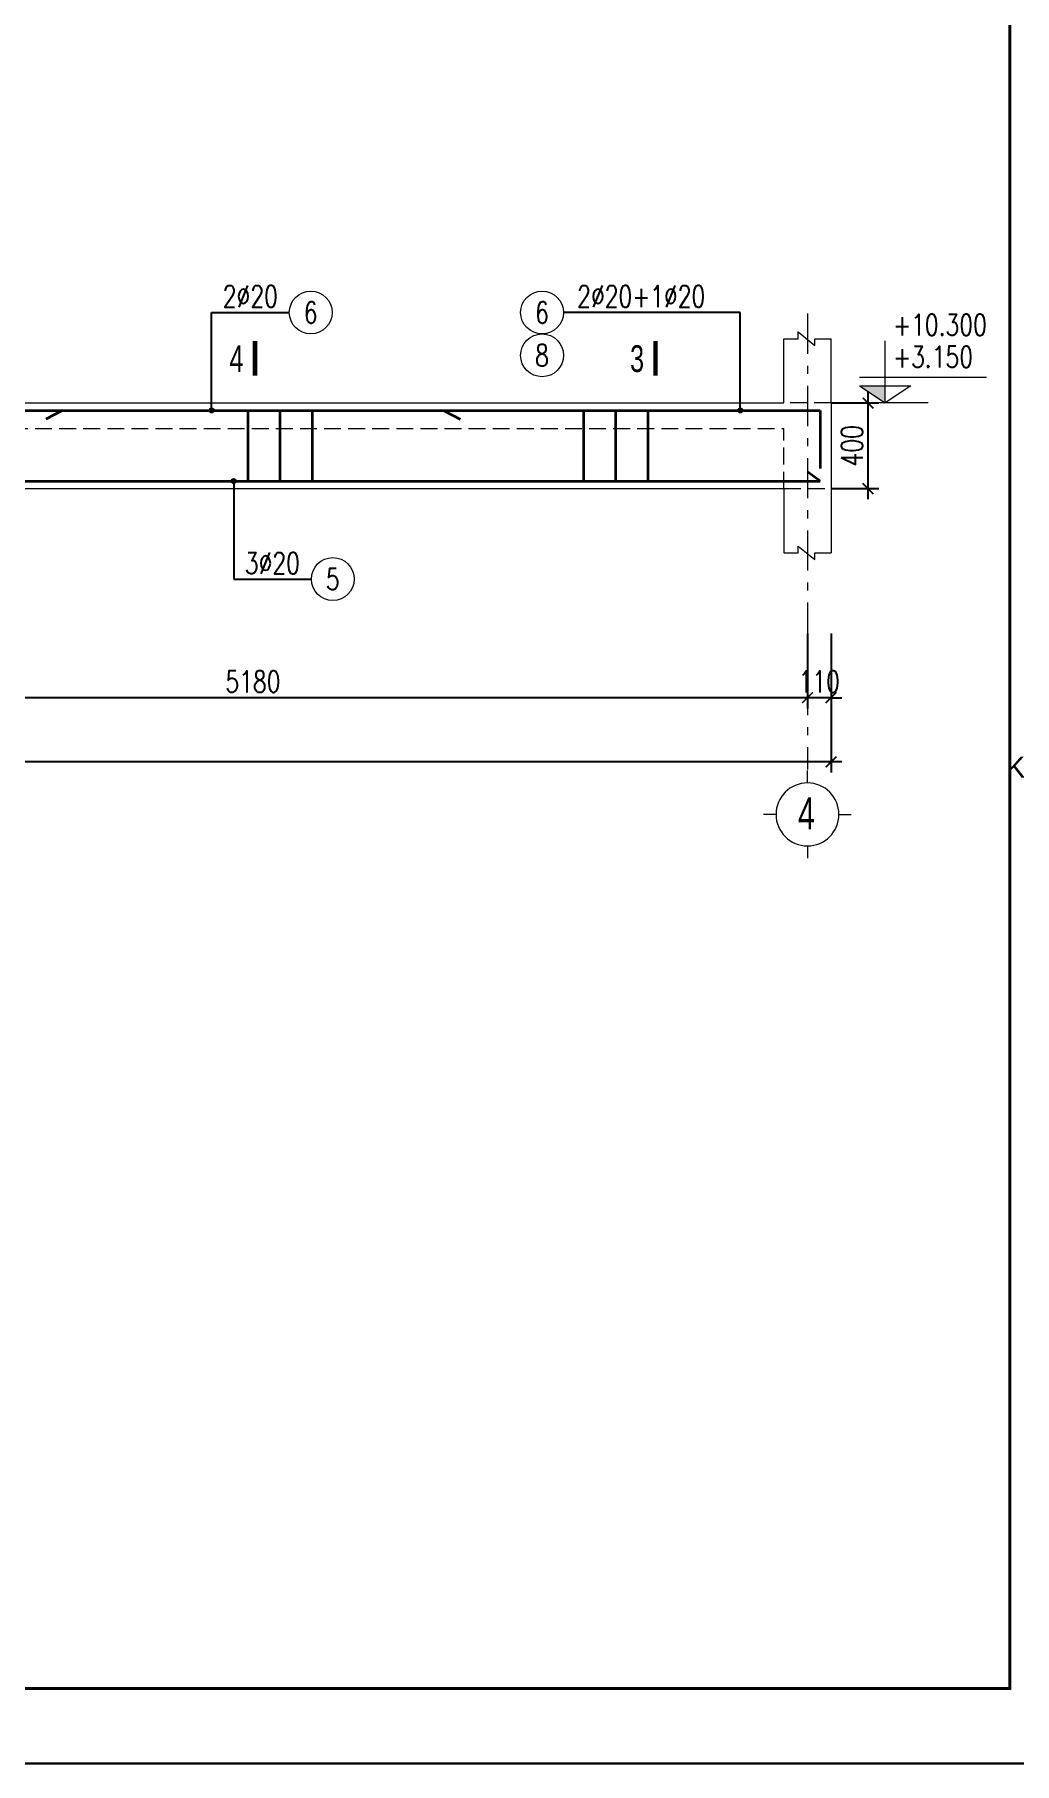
# Model space of a CAD drawing. Extents: x -2098986 to 943, y -1296280 to 73591.
# Drawn here: x -1766867 to -1757714, y -1214460 to -1198310 of the extents above; entities that cross this region are included whole.
import ezdxf
from ezdxf.enums import TextEntityAlignment as Align

# ---------------------------------------------------------------- set-up
doc = ezdxf.new("R2010")
doc.units = 0
doc.header["$LTSCALE"] = 150
doc.header["$PDMODE"] = 35
doc.linetypes.add('_An', pattern=[5, 3.5, -1.5])
doc.linetypes.add('_Tim', pattern=[9, 5, -1.5, 1, -1.5])
doc.layers.get('Defpoints').update_dxf_attribs({"lineweight": 18})
for name, color, linetype, lineweight in [('05.Text', 253, 'Continuous', 18), ('11.Khung bo', 32, 'Continuous', 50), ('12.Khung', 36, 'Continuous', 25), ('LS-DIM', 251, 'Continuous', 13), ('LS-TEXT', 60, 'Continuous', 20), ('LS-THAY', 7, 'Continuous', 20), ('LS-THEP', 3, 'Continuous', 35), ('LS-TRUC', 108, '_Tim', 9)]:
    doc.layers.add(name, color=color, linetype=linetype, lineweight=lineweight)
doc.layers.add('DIM', color=1, linetype='Continuous')
doc.layers.add('Tpl_Bound', color=1, linetype='Continuous', plot=False)
doc.styles.add('dim', font='vnsimli.shx', dxfattribs={"width": 0.75})
doc.styles.add('KCVN-LEADER', font='vnromadi.shx', dxfattribs={"width": 0.7, "height": 4})
doc.styles.add('VnAvantH', font='')
doc.styles.add('vnsimpli', font='vnsimli.shx', dxfattribs={"width": 0.75})
doc.styles.get('VnAvantH').set_extended_font_data('.VnAvantH')
doc.dimstyles.new('D50', dxfattribs={"dimtxt": 200, "dimasz": 100, "dimexe": 100, "dimexo": 0, "dimgap": 50, "dimtad": 1, "dimdec": 0, "dimlfac": 0.5, "dimzin": 0, "dimdsep": 46, "dimtxsty": 'vnsimpli', "dimblk1": 'ARCHTICK', "dimblk2": 'ARCHTICK', "dimsah": 1, "dimcen": 0, "dimdle": 100, "dimclrd": 256, "dimclre": 256, "dimclrt": 60, "dimadec": 0, "dimazin": 0, "dimtfac": 0.02, "dimtdec": 0, "dimtix": 1, "dimtmove": 2, "dimatfit": 3, "dimldrblk": 'ARCHTICK', "dimfxl": 100, "dimtolj": 1, "dimtzin": 0, "dimarcsym": 0})
doc.dimstyles.new('Ghi Chu', dxfattribs={"dimscale": 40, "dimtxt": 2.2, "dimasz": 1, "dimexe": 0.8, "dimexo": 0, "dimgap": 1, "dimtad": 1, "dimdec": 0, "dimzin": 0, "dimdsep": 46, "dimtxsty": 'dim', "dimblk1": 'ARCHTICK', "dimblk2": 'ARCHTICK', "dimsah": 1, "dimcen": -0.2, "dimdle": 0.8, "dimclrd": 256, "dimclre": 256, "dimclrt": 60, "dimadec": 0, "dimazin": 0, "dimtfac": 1, "dimtdec": 0, "dimtmove": 0, "dimatfit": 3, "dimldrblk": 'ARCHTICK', "dimfxl": 1, "dimtolj": 1, "dimtzin": 0, "dimarcsym": 0})

# ---------------------------------------------------------------- blocks, each defined once
blk = doc.blocks.new('_ArchTick')
at = {"layer": 'DIM', "color": 0, "const_width": 0.15}
blk.add_lwpolyline([(-0.5, -0.5), (0.5, 0.5)], dxfattribs=at)
blk = doc.blocks.new('*D1600')
at = {"layer": 'Defpoints', "color": 0, "transparency": 16777216}
for p in [(-1791227, -1203904), (-1759427, -1203904), (-1791227, -1205104)]:
    blk.add_point(p, dxfattribs=at)
at = {"layer": 'LS-DIM', "lineweight": -2, "transparency": 16777216}
for p, q in [((-1791227, -1203904), (-1791227, -1205204)), ((-1759427, -1203904), (-1759427, -1205204)), ((-1759327, -1205104), (-1791327, -1205104))]:
    blk.add_line(p, q, dxfattribs=at)
at = {"layer": 'LS-DIM', "lineweight": -2, "transparency": 16777216, "xscale": 100, "yscale": 100, "zscale": 100, "rotation": 180}
blk.add_blockref('_ArchTick', (-1791227, -1205104), dxfattribs=at)
at = {"layer": 'LS-DIM', "lineweight": -2, "transparency": 16777216, "xscale": 100, "yscale": 100, "zscale": 100}
blk.add_blockref('_ArchTick', (-1759427, -1205104), dxfattribs=at)
at = {"layer": 'LS-DIM', "color": 60, "transparency": 16777216, "insert": (-1775327, -1204954), "char_height": 200, "attachment_point": 5, "style": 'vnsimpli'}
blk.add_mtext('\\A1;15900', dxfattribs=at)
blk = doc.blocks.new('*D1604')
at = {"layer": 'Defpoints', "color": 0, "transparency": 16777216}
for p in [(-1770007, -1203904), (-1759647, -1203904), (-1770007, -1204504)]:
    blk.add_point(p, dxfattribs=at)
at = {"layer": 'LS-DIM', "lineweight": -2, "transparency": 16777216}
for p, q in [((-1770007, -1203904), (-1770007, -1204604)), ((-1759647, -1203904), (-1759647, -1204604)), ((-1759547, -1204504), (-1770107, -1204504))]:
    blk.add_line(p, q, dxfattribs=at)
at = {"layer": 'LS-DIM', "lineweight": -2, "transparency": 16777216, "xscale": 100, "yscale": 100, "zscale": 100, "rotation": 180}
blk.add_blockref('_ArchTick', (-1770007, -1204504), dxfattribs=at)
at = {"layer": 'LS-DIM', "lineweight": -2, "transparency": 16777216, "xscale": 100, "yscale": 100, "zscale": 100}
blk.add_blockref('_ArchTick', (-1759647, -1204504), dxfattribs=at)
at = {"layer": 'LS-DIM', "color": 60, "transparency": 16777216, "insert": (-1764827, -1204354), "char_height": 200, "attachment_point": 5, "style": 'vnsimpli'}
blk.add_mtext('\\A1;5180', dxfattribs=at)
blk = doc.blocks.new('*D1605')
at = {"layer": 'Defpoints', "color": 0, "transparency": 16777216}
for p in [(-1759647, -1203904), (-1759427, -1203904), (-1759647, -1204504)]:
    blk.add_point(p, dxfattribs=at)
at = {"layer": 'LS-DIM', "lineweight": -2, "transparency": 16777216}
for p, q in [((-1759647, -1203904), (-1759647, -1204604)), ((-1759427, -1203904), (-1759427, -1204604)), ((-1759647, -1204504), (-1759747, -1204504)), ((-1759427, -1204504), (-1759647, -1204504)), ((-1759427, -1204504), (-1759327, -1204504))]:
    blk.add_line(p, q, dxfattribs=at)
at = {"layer": 'LS-DIM', "lineweight": -2, "transparency": 16777216, "xscale": 100, "yscale": 100, "zscale": 100}
blk.add_blockref('_ArchTick', (-1759647, -1204504), dxfattribs=at)
at = {"layer": 'LS-DIM', "lineweight": -2, "transparency": 16777216, "xscale": 100, "yscale": 100, "zscale": 100, "rotation": 180}
blk.add_blockref('_ArchTick', (-1759427, -1204504), dxfattribs=at)
at = {"layer": 'LS-DIM', "color": 60, "transparency": 16777216, "insert": (-1759537, -1204354), "char_height": 200, "attachment_point": 5, "style": 'vnsimpli'}
blk.add_mtext('\\A1;110', dxfattribs=at)
blk = doc.blocks.new('A$C0F04115F')
at = {"layer": 'LS-THAY'}
for p, q in [((-380, 380), (-380, 530)), ((-760, 0), (-910, 0)), ((0, 0), (150, 0)), ((-380, -380), (-380, -530))]:
    blk.add_line(p, q, dxfattribs=at)
blk.add_circle((-380, 0), 380, dxfattribs=at)
blk = doc.blocks.new('COSCD')
at = {"layer": 'LS-DIM'}
blk.add_hatch(color=256, dxfattribs=at).paths.add_polyline_path([(3.6, 0), (3.6, 1.44), (1.44, 1.44)])
for p, q in [((3.6, 0), (3.6, 5.23)), ((1.44, 2.16), (12.12, 2.16)), ((7.2, 0), (0, 0)), ((1.44, 1.44), (5.76, 1.44)), ((1.44, 1.44), (3.6, 0)), ((5.76, 1.44), (3.6, 0))]:
    blk.add_line(p, q, dxfattribs=at)
blk = doc.blocks.new('*D1627')
at = {"layer": 'Defpoints', "color": 0, "transparency": 16777216}
for p in [(-1759427, -1201751), (-1759081, -1201751), (-1759427, -1202551)]:
    blk.add_point(p, dxfattribs=at)
at = {"layer": 'LS-DIM', "lineweight": -2, "transparency": 16777216}
for p, q in [((-1759081, -1202651), (-1759081, -1201651)), ((-1759427, -1201751), (-1758981, -1201751)), ((-1759427, -1202551), (-1758981, -1202551))]:
    blk.add_line(p, q, dxfattribs=at)
at = {"layer": 'LS-DIM', "lineweight": -2, "transparency": 16777216, "xscale": 100, "yscale": 100, "zscale": 100}
for p, rotation in [((-1759081, -1201751), 90), ((-1759081, -1202551), 270)]:
    blk.add_blockref('_ArchTick', p, dxfattribs=dict(at, rotation=rotation))
at = {"layer": 'LS-DIM', "color": 60, "transparency": 16777216, "insert": (-1759231, -1202151), "char_height": 200, "attachment_point": 5, "rotation": 90, "style": 'vnsimpli'}
blk.add_mtext('\\A1;400', dxfattribs=at)
blk = doc.blocks.new('100')
at = {"layer": '11.Khung bo', "const_width": 26.7}
blk.add_lwpolyline([(1860913, -945240), (1860913, -916940), (1896063, -916940), (1896063, -945240)], close=True, dxfattribs=at)
blk.add_lwpolyline([(1860913, -945240), (1860913, -916940), (1896063, -916940), (1896063, -945240)], close=True, dxfattribs=at)
blk.add_lwpolyline([(1860913, -945240), (1860913, -916940), (1896063, -916940), (1896063, -945240)], close=True, dxfattribs=at)
at = {"layer": '12.Khung'}
blk.add_lwpolyline([(1901579, -945940), (1901579, -916240), (1859580, -916240), (1859580, -945940)], close=True, dxfattribs=at)
blk.add_lwpolyline([(1901579, -945940), (1901579, -916240), (1859580, -916240), (1859580, -945940)], close=True, dxfattribs=at)
blk.add_lwpolyline([(1901579, -945940), (1901579, -916240), (1859580, -916240), (1859580, -945940)], close=True, dxfattribs=at)
at = {"layer": '05.Text', "style": 'VnAvantH'}
blk.add_text('KTS.lª thÕ trinh', height=198, dxfattribs=at).set_placement((1898428, -936733), align=Align.RIGHT)

msp = doc.modelspace()

# ---------------------------------------------------------------- linework, layer by layer
at = {"layer": 'LS-DIM', "linetype": '_An', "ltscale": 0.3}
for p in [(-1769786.9, -1201990.9), (-1759866.9, -1202550.9)]:
    msp.add_line(p, (-1759866.9, -1201990.9), dxfattribs=at)
at = {"layer": 'LS-DIM'}
for points in [[(-1759866.9, -1201150.9), (-1759734.7, -1201150.9), (-1759734.7, -1201087.9), (-1759577, -1201214.1), (-1759577, -1201150.9), (-1759426.9, -1201150.9)], [(-1759866.9, -1203151.3), (-1759734.7, -1203151.3), (-1759734.7, -1203088.4), (-1759577, -1203214.5), (-1759577, -1203151.3), (-1759426.9, -1203151.3)]]:
    msp.add_lwpolyline(points, dxfattribs=at)
at = {"layer": 'LS-DIM', "linetype": '_An', "ltscale": 0.3}
for points in [[(-1759426.9, -1201750.9), (-1759866.9, -1201750.9)], [(-1759866.9, -1202550.9), (-1759426.9, -1202550.9)]]:
    msp.add_lwpolyline(points, dxfattribs=at)
at = {"layer": 'LS-TEXT', "const_width": 42.9}
for points in [[(-1764808.7, -1201172.4), (-1764808.7, -1201494.9)], [(-1761066.2, -1201172.4), (-1761066.2, -1201494.9)]]:
    msp.add_lwpolyline(points, dxfattribs=at)
at = {"layer": 'LS-THAY'}
for p, q in [((-1759866.9, -1201750.9), (-1759866.9, -1201150.9)), ((-1759426.9, -1201750.9), (-1759426.9, -1201150.9)), ((-1769626.9, -1201750.9), (-1759866.9, -1201750.9)), ((-1759426.9, -1201750.9), (-1759426.9, -1202550.9)), ((-1769626.9, -1202550.9), (-1759866.9, -1202550.9)), ((-1759866.9, -1202550.9), (-1759866.9, -1203151.3)), ((-1759426.9, -1202550.9), (-1759426.9, -1203151.3))]:
    msp.add_line(p, q, dxfattribs=at)
for centre in [(-1764287, -1200906), (-1762126.3, -1200906), (-1762126.3, -1201306), (-1764081, -1203395.8)]:
    msp.add_circle(centre, 200, dxfattribs=at)
at = {"layer": 'LS-THEP'}
for p, q in [((-1773643.2, -1201820.9), (-1759529.9, -1201820.9)), ((-1766606.9, -1201820.9), (-1766761.9, -1201902)), ((-1764875, -1201820.9), (-1764875, -1202480.9)), ((-1764575, -1201820.9), (-1764575, -1202480.9)), ((-1764275, -1201820.9), (-1764275, -1202480.9)), ((-1763046.9, -1201820.9), (-1762891.9, -1201902)), ((-1761738.9, -1201820.9), (-1761738.9, -1202480.9)), ((-1761438.9, -1201820.9), (-1761438.9, -1202480.9)), ((-1761138.9, -1201820.9), (-1761138.9, -1202480.9)), ((-1759529.9, -1201820.9), (-1759529.9, -1202362.3)), ((-1772830.3, -1202480.9), (-1759529.9, -1202480.9)), ((-1759529.9, -1202480.9), (-1759646.9, -1202393.3))]:
    msp.add_line(p, q, dxfattribs=at)
at = {"layer": 'LS-TRUC', "ltscale": 0.5}
msp.add_line((-1759646.9, -1200916.2), (-1759646.9, -1205173.4), dxfattribs=at)
at = {"layer": 'Tpl_Bound', "color": 1}
msp.add_lwpolyline([(-1794240.1, -1214459.5), (-1794240.1, -1184759.5), (-1752240.1, -1184759.5), (-1752240.1, -1214459.5)], close=True, dxfattribs=at)

# ---------------------------------------------------------------- block references
at = {"layer": '05.Text', "xscale": 1.000009185772931, "yscale": 1.000009185772931, "zscale": 1.000009185772931}
msp.add_blockref('100', (-3653836.8, -268511), dxfattribs=at)
at = {"layer": 'LS-DIM', "xscale": 111.1111111112405, "yscale": 111.1111111112405, "zscale": 111.1111111112405}
msp.add_blockref('COSCD', (-1759320.4, -1201750.9), dxfattribs=at)
at = {"layer": 'LS-THAY', "xscale": -0.7730448003858328, "yscale": 0.7730447999201715, "zscale": 0.7730448000000003}
msp.add_blockref('A$C0F04115F', (-1759940.7, -1205594.3), dxfattribs=at)

# ---------------------------------------------------------------- texts
at = {"layer": 'LS-TEXT', "style": 'vnsimpli', "width": 0.75}
for s, p in [('2`20', (-1764851, -1200754.8)), ('2`20+1`20', (-1761199.7, -1200754.8))]:
    msp.add_text(s, height=200, dxfattribs=at).set_placement(p, align=Align.MIDDLE)
for s, p in [('+10.300', (-1758845.9, -1201120.9)), ('+3.150', (-1758845.9, -1201420.9))]:
    msp.add_text(s, height=200, dxfattribs=at).set_placement(p)
at = {"layer": 'LS-TEXT', "style": 'KCVN-LEADER', "width": 0.7}
for s, p in [('4', (-1764915.8, -1201461.4)), ('3', (-1761173.4, -1201461.4))]:
    msp.add_text(s, height=250, dxfattribs=at).set_placement(p, align=Align.RIGHT)
at = {"layer": 'LS-TEXT', "style": 'vnsimpli', "width": 0.75}
msp.add_text('3`20', height=200, rotation=360, dxfattribs=at).set_placement((-1764645.1, -1203247), align=Align.MIDDLE)
at = {"layer": 'LS-TEXT', "style": 'KCVN-LEADER', "width": 0.7}
msp.add_text('4', height=300, dxfattribs=at).set_placement((-1759656.6, -1205585.2), align=Align.MIDDLE_CENTER)
at = {"layer": 'LS-TEXT', "style": 'vnsimpli', "width": 0.75}
for tag, p in [('6', (-1764287, -1200906)), ('6', (-1762126.3, -1200906)), ('8', (-1762126.3, -1201306))]:
    msp.add_attdef(tag, text='2', height=200, dxfattribs=at).set_placement(p, align=Align.MIDDLE)
msp.add_attdef('5', text='2', height=200, rotation=360, dxfattribs=at).set_placement((-1764081, -1203395.8), align=Align.MIDDLE)

# ---------------------------------------------------------------- dimensions: what is measured, and where the dimension line sits
at = {"layer": 'LS-DIM'}
for base, p1, p2, angle, picture, middle in [((-1759080.9, -1201750.9), (-1759426.9, -1202550.9), (-1759426.9, -1201750.9), 90, '*D1627', (-1759230.9, -1202150.9)), ((-1791226.9, -1205104.3), (-1759426.9, -1203904.3), (-1791226.9, -1203904.4), 180, '*D1600', (-1775326.9, -1204954.3)), ((-1770006.9, -1204504.3), (-1759646.9, -1203904.4), (-1770006.9, -1203904.4), 180, '*D1604', (-1764826.9, -1204354.3)), ((-1759646.9, -1204504.3), (-1759426.9, -1203904.3), (-1759646.9, -1203904.4), 180, '*D1605', (-1759536.9, -1204354.3))]:
    dim = msp.add_linear_dim(base=base, p1=p1, p2=p2, angle=angle, dimstyle='D50', dxfattribs=at)
    dim.commit()
    dim.dimension.update_dxf_attribs({"geometry": picture, "text_midpoint": middle})

# ---------------------------------------------------------------- leaders
for points in [[(-1765212.5, -1201820.9), (-1765212.5, -1200906), (-1764487, -1200906)], [(-1760275.1, -1201820.9), (-1760275.1, -1200906), (-1761926.3, -1200906)], [(-1765006.6, -1202480.9), (-1765006.6, -1203395.8), (-1764281, -1203395.8)]]:
    msp.add_leader(points, dimstyle='Ghi Chu', override={"dimscale": 50, "dimasz": 0.8, "dimtad": 0, "dimldrblk": 'Origin'}, dxfattribs=at)

doc.saveas('drawing.dxf')
